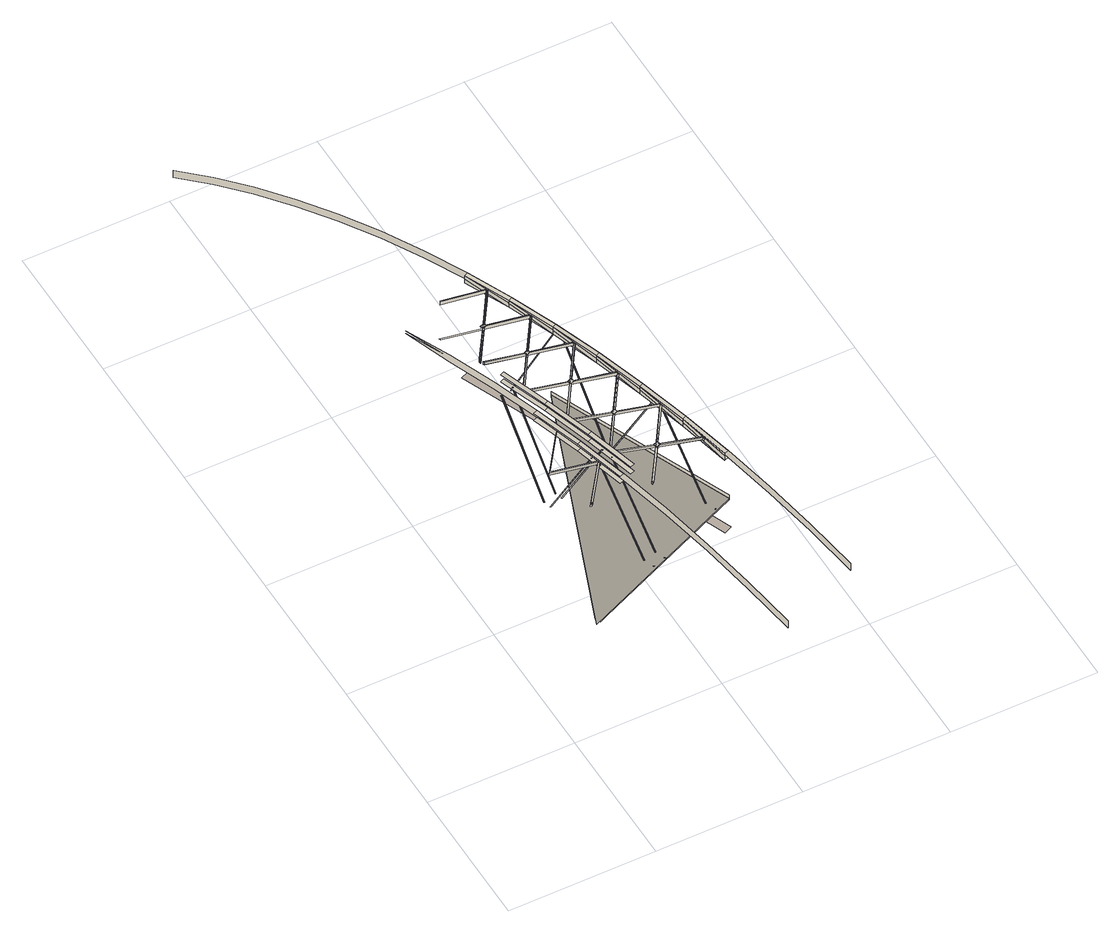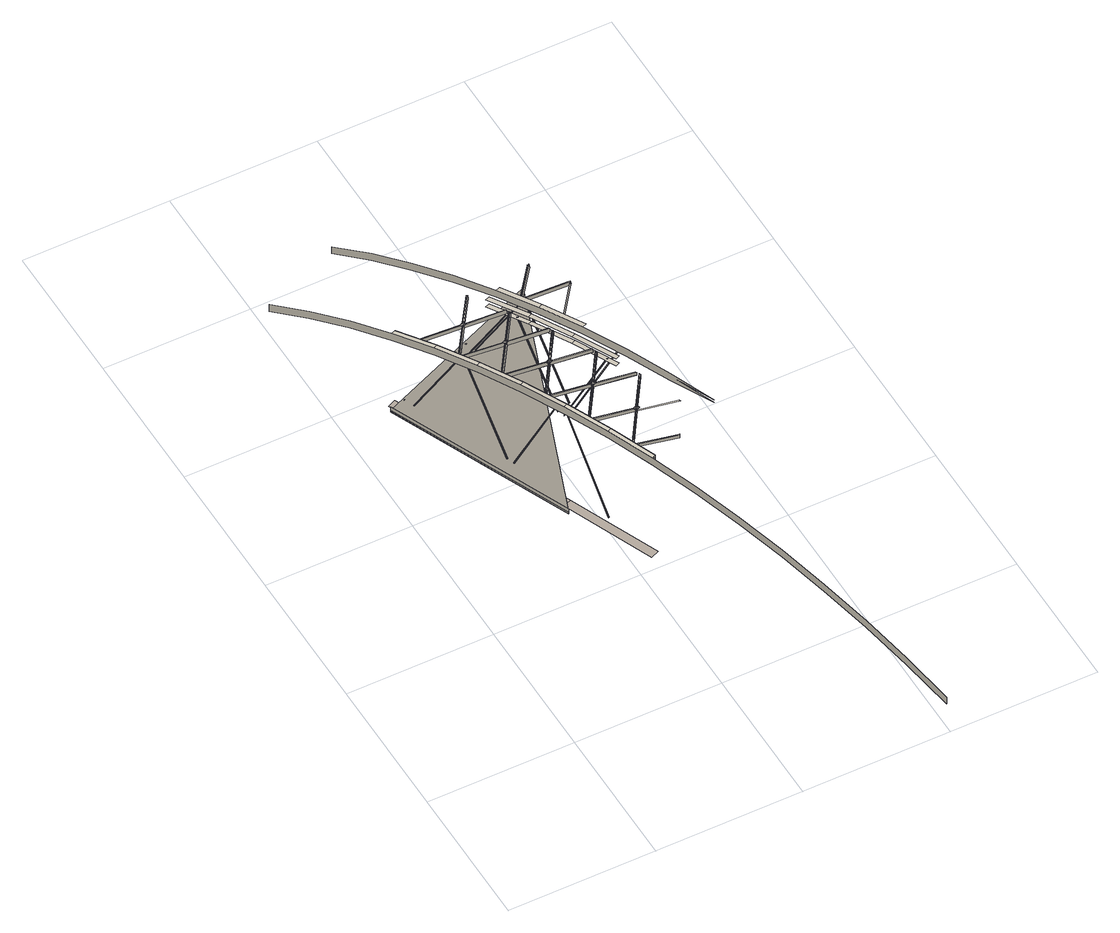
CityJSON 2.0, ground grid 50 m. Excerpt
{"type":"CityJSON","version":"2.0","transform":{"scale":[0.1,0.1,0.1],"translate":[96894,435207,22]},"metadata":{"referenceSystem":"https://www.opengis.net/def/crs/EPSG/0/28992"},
"CityObjects":{
"bridge1":{"type":"Bridge","attributes":{"name":"Van Brienenoordbrug"},"children":["bridge1-1","bridge1-2","bridge1-3","bridge1-4","bridge1-5","bridge1-6","bridge1-7","bridge1-8","bridge1-9","bridge1-10","bridge1-11","bridge1-12","bridge1-13","bridge1-14","bridge1-15","bridge1-16","bridge1-17","bridge1-18","bridge1-19","bridge1-20","bridge1-21","bridge1-22","bridge1-23","bridge1-24","bridge1-25","bridge1-26","bridge1-27","bridge1-28","bridge1-29","bridge1-30","bridge1-31","bridge1-32","bridge1-33","bridge1-34","bridge1-35","bridge1-36","bridge1-37","bridge1-38","bridge1-39","bridge1-40","bridge1-41","bridge1-42","bridge1-43","bridge1-44","bridge1-45","bridge1-46","bridge1-47","bridge1-48","bridge1-49","bridge1-50","bridge1-51","bridge1-52","bridge1-53","bridge1-54","bridge1-55","bridge1-56","bridge1-57","bridge1-58","bridge1-59","bridge1-60","bridge1-61","bridge1-62","bridge1-63","bridge1-64","bridge1-65","bridge1-66","bridge1-67","bridge1-68","bridge1-69","bridge1-70","bridge1-71","bridge1-72","bridge1-73","bridge1-74","bridge1-75","bridge1-76","bridge1-77","bridge1-78","bridge1-79","bridge1-80","bridge1-81","bridge1-82","bridge1-83","bridge1-84","bridge1-85","bridge1-86","bridge1-87","bridge1-88","bridge1-89","bridge1-90","bridge1-91","bridge1-92","bridge1-93","bridge1-94","bridge1-95","bridge1-96","bridge1-97","bridge1-98","bridge1-99","bridge1-100","bridge1-101","bridge1-102","bridge1-103","bridge1-104","bridge1-105","bridge1-106","bridge1-107","bridge1-108","bridge1-109","bridge1-110","bridge1-111","bridge1-112","bridge1-113","bridge1-114","bridge1-115","bridge1-116","bridge1-117","bridge1-118","bridge1-119","bridge1-120","bridge1-121","bridge1-122","bridge1-123","bridge1-124","bridge1-125","bridge1-126","bridge1-127","bridge1-128","bridge1-129","bridge1-130","bridge1-131","bridge1-132","bridge1-133","bridge1-134","bridge1-135","bridge1-136","bridge1-137","bridge1-138","bridge1-139","bridge1-140","bridge1-141","bridge1-142","bridge1-143","bridge1-144","bridge1-145","bridge1-146","bridge1-147","bridge1-148","bridge1-149","bridge1-150","bridge1-151","bridge1-152","bridge1-153","bridge1-154","bridge1-155","bridge1-156","bridge1-157","bridge1-158","bridge1-159","bridge1-160","bridge1-161","bridge1-162","bridge1-163","bridge1-164","bridge1-165","bridge1-166","bridge1-167","bridge1-168","bridge1-169","bridge1-170","bridge1-171","bridge1-172","bridge1-173","bridge1-174","bridge1-175","bridge1-176","bridge1-177","bridge1-178","bridge1-179","bridge1-180","bridge1-181","bridge1-182","bridge1-183","bridge1-184","bridge1-185","bridge1-186","bridge1-187","bridge1-188","bridge1-189","bridge1-190","bridge1-191","bridge1-192","bridge1-193","bridge1-194","bridge1-195","bridge1-196","bridge1-197","bridge1-198","bridge1-199","bridge1-200","bridge1-201","bridge1-202","bridge1-203","bridge1-204","bridge1-205","bridge1-206","bridge1-207","bridge1-208","bridge1-209","bridge1-210","bridge1-211","bridge1-212","bridge1-213","bridge1-214","bridge1-215","bridge1-216","bridge1-217","bridge1-218","bridge1-219","bridge1-220","bridge1-221","bridge1-222","bridge1-223","bridge1-224","bridge1-225","bridge1-226"],"geometry":[{"type":"MultiSurface","lod":"2","boundaries":[[[0,1,2,3,4]],[[5,6,7],[8,9,10,11,12],[13,14,15,16,17],[18,19,20,21,22],[23,24,25,26,27],[28,29,30,31,32],[33,34,35,36,37],[38,39,40,41,42],[43,44,45,46,47]],[[48,49,50,51]],[[49,52,53,50]],[[52,54,55,53]]],"semantics":{"surfaces":[{"type":"OuterCeilingSurface"},{"type":"OuterFloorSurface"}],"values":[0,1,0,0,0]}}]},
"bridge1-1":{"type":"BridgeInstallation","parents":["bridge1"],"geometry":[{"type":"MultiSurface","lod":"2","boundaries":[[[56,57,58,59,60,61]]]}]},
"bridge1-2":{"type":"BridgeInstallation","parents":["bridge1"],"geometry":[{"type":"MultiSurface","lod":"2","boundaries":[[[62,63,64,65,66]]]}]},
"bridge1-3":{"type":"BridgeInstallation","parents":["bridge1"],"geometry":[{"type":"MultiSurface","lod":"2","boundaries":[[[67,63,62,58]]]}]},
"bridge1-4":{"type":"BridgeInstallation","parents":["bridge1"],"geometry":[{"type":"MultiSurface","lod":"2","boundaries":[[[67,58,57,68,69]]]}]},
"bridge1-5":{"type":"BridgeInstallation","parents":["bridge1"],"geometry":[{"type":"MultiSurface","lod":"2","boundaries":[[[64,70,69,68,71,65]]]}]},
"bridge1-6":{"type":"BridgeInstallation","parents":["bridge1"],"geometry":[{"type":"MultiSurface","lod":"2","boundaries":[[[63,72,73,74,64]]]}]},
"bridge1-7":{"type":"BridgeInstallation","parents":["bridge1"],"geometry":[{"type":"MultiSurface","lod":"2","boundaries":[[[75,76,77,72,63]]]}]},
"bridge1-8":{"type":"BridgeInstallation","parents":["bridge1"],"geometry":[{"type":"MultiSurface","lod":"2","boundaries":[[[76,75,78,79,80,77]]]}]},
"bridge1-9":{"type":"BridgeInstallation","parents":["bridge1"],"geometry":[{"type":"MultiSurface","lod":"2","boundaries":[[[79,78,64,74,81]]]}]},
"bridge1-10":{"type":"BridgeConstructiveElement","parents":["bridge1"],"geometry":[{"type":"MultiSurface","lod":"2","boundaries":[[[82,83,84,85]]]}]},
"bridge1-11":{"type":"BridgeConstructiveElement","parents":["bridge1"],"geometry":[{"type":"MultiSurface","lod":"2","boundaries":[[[85,84,86,87]]]}]},
"bridge1-12":{"type":"BridgeConstructiveElement","parents":["bridge1"],"geometry":[{"type":"MultiSurface","lod":"2","boundaries":[[[88,89,83,82]]]}]},
"bridge1-13":{"type":"BridgeConstructiveElement","parents":["bridge1"],"geometry":[{"type":"MultiSurface","lod":"2","boundaries":[[[87,86,90,91]]]}]},
"bridge1-14":{"type":"BridgeConstructiveElement","parents":["bridge1"],"geometry":[{"type":"MultiSurface","lod":"2","boundaries":[[[91,90,89,88]]]}]},
"bridge1-15":{"type":"BridgeInstallation","parents":["bridge1"],"geometry":[{"type":"MultiSurface","lod":"2","boundaries":[[[92,93,94,95]]]}]},
"bridge1-16":{"type":"BridgeInstallation","parents":["bridge1"],"geometry":[{"type":"MultiSurface","lod":"2","boundaries":[[[96,97,98,99]]]}]},
"bridge1-17":{"type":"BridgeConstructiveElement","parents":["bridge1"],"geometry":[{"type":"MultiSurface","lod":"2","boundaries":[[[100,101,102,103]]]}]},
"bridge1-18":{"type":"BridgeConstructiveElement","parents":["bridge1"],"geometry":[{"type":"MultiSurface","lod":"2","boundaries":[[[103,102,104,105]]]}]},
"bridge1-19":{"type":"BridgeConstructiveElement","parents":["bridge1"],"geometry":[{"type":"MultiSurface","lod":"2","boundaries":[[[106,107,101,100]]]}]},
"bridge1-20":{"type":"BridgeConstructiveElement","parents":["bridge1"],"geometry":[{"type":"MultiSurface","lod":"2","boundaries":[[[105,104,108,109]]]}]},
"bridge1-21":{"type":"BridgeConstructiveElement","parents":["bridge1"],"geometry":[{"type":"MultiSurface","lod":"2","boundaries":[[[109,108,107,106]]]}]},
"bridge1-22":{"type":"BridgeInstallation","parents":["bridge1"]},
"bridge1-23":{"type":"BridgeInstallation","parents":["bridge1"]},
"bridge1-24":{"type":"BridgeInstallation","parents":["bridge1"]},
"bridge1-25":{"type":"BridgeInstallation","parents":["bridge1"]},
"bridge1-26":{"type":"BridgeInstallation","parents":["bridge1"]},
"bridge1-27":{"type":"BridgeInstallation","parents":["bridge1"],"geometry":[{"type":"MultiSurface","lod":"2","boundaries":[[[99,98,110,111]]]}]},
"bridge1-28":{"type":"BridgeInstallation","parents":["bridge1"],"geometry":[{"type":"MultiSurface","lod":"2","boundaries":[[[112,113,93,92]]]}]},
"bridge1-29":{"type":"BridgeInstallation","parents":["bridge1"],"geometry":[{"type":"MultiSurface","lod":"2","boundaries":[[[114,115,116,117,118,112,92,95,119,120,121,122,123,124,125,96,99,111,126,127,128]]]}]},
"bridge1-30":{"type":"BridgeConstructiveElement","parents":["bridge1"],"geometry":[{"type":"MultiSurface","lod":"2","boundaries":[[[129,46,45,130]]]}]},
"bridge1-31":{"type":"BridgeConstructiveElement","parents":["bridge1"],"geometry":[{"type":"MultiSurface","lod":"2","boundaries":[[[130,45,44,131]]]}]},
"bridge1-32":{"type":"BridgeConstructiveElement","parents":["bridge1"],"geometry":[{"type":"MultiSurface","lod":"2","boundaries":[[[132,47,46,129]]]}]},
"bridge1-33":{"type":"BridgeConstructiveElement","parents":["bridge1"],"geometry":[{"type":"MultiSurface","lod":"2","boundaries":[[[131,44,43,133]]]}]},
"bridge1-34":{"type":"BridgeConstructiveElement","parents":["bridge1"],"geometry":[{"type":"MultiSurface","lod":"2","boundaries":[[[133,43,47,132]]]}]},
"bridge1-35":{"type":"BridgeInstallation","parents":["bridge1"],"geometry":[{"type":"MultiSurface","lod":"2","boundaries":[[[134,135,136,137]]]}]},
"bridge1-36":{"type":"BridgeInstallation","parents":["bridge1"],"geometry":[{"type":"MultiSurface","lod":"2","boundaries":[[[138,139,140,141]]]}]},
"bridge1-37":{"type":"BridgeConstructiveElement","parents":["bridge1"],"geometry":[{"type":"MultiSurface","lod":"2","boundaries":[[[142,143,144,145]]]}]},
"bridge1-38":{"type":"BridgeConstructiveElement","parents":["bridge1"],"geometry":[{"type":"MultiSurface","lod":"2","boundaries":[[[145,144,146,147]]]}]},
"bridge1-39":{"type":"BridgeConstructiveElement","parents":["bridge1"],"geometry":[{"type":"MultiSurface","lod":"2","boundaries":[[[148,149,143,142]]]}]},
"bridge1-40":{"type":"BridgeConstructiveElement","parents":["bridge1"],"geometry":[{"type":"MultiSurface","lod":"2","boundaries":[[[147,146,150,151]]]}]},
"bridge1-41":{"type":"BridgeConstructiveElement","parents":["bridge1"],"geometry":[{"type":"MultiSurface","lod":"2","boundaries":[[[151,150,149,148]]]}]},
"bridge1-42":{"type":"BridgeInstallation","parents":["bridge1"],"geometry":[{"type":"MultiSurface","lod":"2","boundaries":[[[152,153,135,134]]]}]},
"bridge1-43":{"type":"BridgeInstallation","parents":["bridge1"],"geometry":[{"type":"MultiSurface","lod":"2","boundaries":[[[154,155,139,138]]]}]},
"bridge1-44":{"type":"BridgeConstructiveElement","parents":["bridge1"],"geometry":[{"type":"MultiSurface","lod":"2","boundaries":[[[156,157,158,159]]]}]},
"bridge1-45":{"type":"BridgeConstructiveElement","parents":["bridge1"],"geometry":[{"type":"MultiSurface","lod":"2","boundaries":[[[159,158,160,161]]]}]},
"bridge1-46":{"type":"BridgeConstructiveElement","parents":["bridge1"],"geometry":[{"type":"MultiSurface","lod":"2","boundaries":[[[162,163,157,156]]]}]},
"bridge1-47":{"type":"BridgeConstructiveElement","parents":["bridge1"],"geometry":[{"type":"MultiSurface","lod":"2","boundaries":[[[161,160,164,165]]]}]},
"bridge1-48":{"type":"BridgeConstructiveElement","parents":["bridge1"],"geometry":[{"type":"MultiSurface","lod":"2","boundaries":[[[165,164,163,162]]]}]},
"bridge1-49":{"type":"BridgeInstallation","parents":["bridge1"],"geometry":[{"type":"MultiSurface","lod":"2","boundaries":[[[166,167,155,154]]]}]},
"bridge1-50":{"type":"BridgeInstallation","parents":["bridge1"],"geometry":[{"type":"MultiSurface","lod":"2","boundaries":[[[153,152,168,169]]]}]},
"bridge1-51":{"type":"BridgeInstallation","parents":["bridge1"],"geometry":[{"type":"MultiSurface","lod":"2","boundaries":[[[170,171,172,173,174]]]}]},
"bridge1-52":{"type":"BridgeInstallation","parents":["bridge1"],"geometry":[{"type":"MultiSurface","lod":"2","boundaries":[[[173,175,176,177,174]]]}]},
"bridge1-53":{"type":"BridgeInstallation","parents":["bridge1"],"geometry":[{"type":"MultiSurface","lod":"2","boundaries":[[[178,179,180,171,170]]]}]},
"bridge1-54":{"type":"BridgeConstructiveElement","parents":["bridge1"],"geometry":[{"type":"MultiSurface","lod":"2","boundaries":[[[181,11,10,182]]]}]},
"bridge1-55":{"type":"BridgeConstructiveElement","parents":["bridge1"],"geometry":[{"type":"MultiSurface","lod":"2","boundaries":[[[182,10,9,183]]]}]},
"bridge1-56":{"type":"BridgeConstructiveElement","parents":["bridge1"],"geometry":[{"type":"MultiSurface","lod":"2","boundaries":[[[184,12,11,181]]]}]},
"bridge1-57":{"type":"BridgeConstructiveElement","parents":["bridge1"],"geometry":[{"type":"MultiSurface","lod":"2","boundaries":[[[183,9,8,185]]]}]},
"bridge1-58":{"type":"BridgeConstructiveElement","parents":["bridge1"],"geometry":[{"type":"MultiSurface","lod":"2","boundaries":[[[185,8,12,184]]]}]},
"bridge1-59":{"type":"BridgeInstallation","parents":["bridge1"],"geometry":[{"type":"MultiSurface","lod":"2","boundaries":[[[186,187,188,189,190]]]}]},
"bridge1-60":{"type":"BridgeInstallation","parents":["bridge1"],"geometry":[{"type":"MultiSurface","lod":"2","boundaries":[[[191,192,193,187,186]]]}]},
"bridge1-61":{"type":"BridgeInstallation","parents":["bridge1"],"geometry":[{"type":"MultiSurface","lod":"2","boundaries":[[[189,194,195,196,190]]]}]},
"bridge1-62":{"type":"BridgeInstallation","parents":["bridge1"],"geometry":[{"type":"MultiSurface","lod":"2","boundaries":[[[197,198,199,200,201]]]}]},
"bridge1-63":{"type":"BridgeInstallation","parents":["bridge1"],"geometry":[{"type":"MultiSurface","lod":"2","boundaries":[[[200,193,192,202,201]]]}]},
"bridge1-64":{"type":"BridgeInstallation","parents":["bridge1"],"geometry":[{"type":"MultiSurface","lod":"2","boundaries":[[[203,204,205,198,197]]]}]},
"bridge1-65":{"type":"BridgeInstallation","parents":["bridge1"],"geometry":[{"type":"MultiSurface","lod":"2","boundaries":[[[206,207,208,209,210]]]}]},
"bridge1-66":{"type":"BridgeInstallation","parents":["bridge1"],"geometry":[{"type":"MultiSurface","lod":"2","boundaries":[[[211,212,213,207,206]]]}]},
"bridge1-67":{"type":"BridgeInstallation","parents":["bridge1"],"geometry":[{"type":"MultiSurface","lod":"2","boundaries":[[[209,214,215,216,210]]]}]},
"bridge1-68":{"type":"BridgeInstallation","parents":["bridge1"],"geometry":[{"type":"MultiSurface","lod":"2","boundaries":[[[217,218,219,220,221]]]}]},
"bridge1-69":{"type":"BridgeInstallation","parents":["bridge1"],"geometry":[{"type":"MultiSurface","lod":"2","boundaries":[[[220,213,212,222,221]]]}]},
"bridge1-70":{"type":"BridgeInstallation","parents":["bridge1"],"geometry":[{"type":"MultiSurface","lod":"2","boundaries":[[[223,224,225,218,217]]]}]},
"bridge1-71":{"type":"BridgeInstallation","parents":["bridge1"],"geometry":[{"type":"MultiSurface","lod":"2","boundaries":[[[226,227,228,229,230]]]}]},
"bridge1-72":{"type":"BridgeInstallation","parents":["bridge1"],"geometry":[{"type":"MultiSurface","lod":"2","boundaries":[[[231,232,233,227,226]]]}]},
"bridge1-73":{"type":"BridgeInstallation","parents":["bridge1"],"geometry":[{"type":"MultiSurface","lod":"2","boundaries":[[[173,172,234,235]]]}]},
"bridge1-74":{"type":"BridgeInstallation","parents":["bridge1"],"geometry":[{"type":"MultiSurface","lod":"2","boundaries":[[[229,236,237,238,230]]]}]},
"bridge1-75":{"type":"BridgeInstallation","parents":["bridge1"],"geometry":[{"type":"MultiSurface","lod":"2","boundaries":[[[173,235,175]]]}]},
"bridge1-76":{"type":"BridgeInstallation","parents":["bridge1"],"geometry":[{"type":"MultiSurface","lod":"2","boundaries":[[[239,240,241,242,243]]]}]},
"bridge1-77":{"type":"BridgeInstallation","parents":["bridge1"],"geometry":[{"type":"MultiSurface","lod":"2","boundaries":[[[244,245,246]]]}]},
"bridge1-78":{"type":"BridgeInstallation","parents":["bridge1"],"geometry":[{"type":"MultiSurface","lod":"2","boundaries":[[[244,234,247,245]]]}]},
"bridge1-79":{"type":"BridgeInstallation","parents":["bridge1"],"geometry":[{"type":"MultiSurface","lod":"2","boundaries":[[[242,233,232,248,243]]]}]},
"bridge1-80":{"type":"BridgeInstallation","parents":["bridge1"],"geometry":[{"type":"MultiSurface","lod":"2","boundaries":[[[249,247,234,172]]]}]},
"bridge1-81":{"type":"BridgeInstallation","parents":["bridge1"],"geometry":[{"type":"MultiSurface","lod":"2","boundaries":[[[250,249,172,171]]]}]},
"bridge1-82":{"type":"BridgeInstallation","parents":["bridge1"],"geometry":[{"type":"MultiSurface","lod":"2","boundaries":[[[250,171,180]]]}]},
"bridge1-83":{"type":"BridgeInstallation","parents":["bridge1"],"geometry":[{"type":"MultiSurface","lod":"2","boundaries":[[[251,252,253,240,239]]]}]},
"bridge1-84":{"type":"BridgeInstallation","parents":["bridge1"],"geometry":[{"type":"MultiSurface","lod":"2","boundaries":[[[177,176,254,255,256,257,258,259,260,261,262,263,179,178]]]}]},
"bridge1-85":{"type":"BridgeInstallation","parents":["bridge1"],"geometry":[{"type":"MultiSurface","lod":"2","boundaries":[[[264,265,266]]]}]},
"bridge1-86":{"type":"BridgeInstallation","parents":["bridge1"],"geometry":[{"type":"MultiSurface","lod":"2","boundaries":[[[267,268,269,270,271]]]}]},
"bridge1-87":{"type":"BridgeInstallation","parents":["bridge1"],"geometry":[{"type":"MultiSurface","lod":"2","boundaries":[[[264,247,249,265]]]}]},
"bridge1-88":{"type":"BridgeInstallation","parents":["bridge1"],"geometry":[{"type":"MultiSurface","lod":"2","boundaries":[[[272,273,274,268,267]]]}]},
"bridge1-89":{"type":"BridgeInstallation","parents":["bridge1"],"geometry":[{"type":"MultiSurface","lod":"2","boundaries":[[[200,199,275,188,187]]]}]},
"bridge1-90":{"type":"BridgeInstallation","parents":["bridge1"],"geometry":[{"type":"MultiSurface","lod":"2","boundaries":[[[270,276,277,278,271]]]}]},
"bridge1-91":{"type":"BridgeInstallation","parents":["bridge1"],"geometry":[{"type":"MultiSurface","lod":"2","boundaries":[[[200,187,193]]]}]},
"bridge1-92":{"type":"BridgeInstallation","parents":["bridge1"],"geometry":[{"type":"MultiSurface","lod":"2","boundaries":[[[279,280,281,282,283]]]}]},
"bridge1-93":{"type":"BridgeInstallation","parents":["bridge1"],"geometry":[{"type":"MultiSurface","lod":"2","boundaries":[[[282,274,273,284,283]]]}]},
"bridge1-94":{"type":"BridgeInstallation","parents":["bridge1"],"geometry":[{"type":"MultiSurface","lod":"2","boundaries":[[[189,285,194]]]}]},
"bridge1-95":{"type":"BridgeInstallation","parents":["bridge1"],"geometry":[{"type":"MultiSurface","lod":"2","boundaries":[[[189,188,275,286,287,285]]]}]},
"bridge1-96":{"type":"BridgeInstallation","parents":["bridge1"],"geometry":[{"type":"MultiSurface","lod":"2","boundaries":[[[275,199,288,286]]]}]},
"bridge1-97":{"type":"BridgeInstallation","parents":["bridge1"],"geometry":[{"type":"MultiSurface","lod":"2","boundaries":[[[289,288,199,198]]]}]},
"bridge1-98":{"type":"BridgeInstallation","parents":["bridge1"],"geometry":[{"type":"MultiSurface","lod":"2","boundaries":[[[289,198,205]]]}]},
"bridge1-99":{"type":"BridgeInstallation","parents":["bridge1"],"geometry":[{"type":"MultiSurface","lod":"2","boundaries":[[[290,291,292,280,279]]]}]},
"bridge1-100":{"type":"BridgeInstallation","parents":["bridge1"],"geometry":[{"type":"MultiSurface","lod":"2","boundaries":[[[202,192,191,196,195,293,294,295,296,297,298,299,300,301,302,204,203]]]}]},
"bridge1-101":{"type":"BridgeInstallation","parents":["bridge1"],"geometry":[{"type":"MultiSurface","lod":"2","boundaries":[[[303,304,305]]]}]},
"bridge1-102":{"type":"BridgeInstallation","parents":["bridge1"],"geometry":[{"type":"MultiSurface","lod":"2","boundaries":[[[303,287,286,288,304]]]}]},
"bridge1-103":{"type":"BridgeInstallation","parents":["bridge1"],"geometry":[{"type":"MultiSurface","lod":"2","boundaries":[[[220,219,306,208,207]]]}]},
"bridge1-104":{"type":"BridgeInstallation","parents":["bridge1"],"geometry":[{"type":"MultiSurface","lod":"2","boundaries":[[[220,207,213]]]}]},
"bridge1-105":{"type":"BridgeInstallation","parents":["bridge1"],"geometry":[{"type":"MultiSurface","lod":"2","boundaries":[[[209,307,214]]]}]},
"bridge1-106":{"type":"BridgeInstallation","parents":["bridge1"],"geometry":[{"type":"MultiSurface","lod":"2","boundaries":[[[209,208,306,308,309,307]]]}]},
"bridge1-107":{"type":"BridgeInstallation","parents":["bridge1"],"geometry":[{"type":"MultiSurface","lod":"2","boundaries":[[[306,219,310,308]]]}]},
"bridge1-108":{"type":"BridgeInstallation","parents":["bridge1"],"geometry":[{"type":"MultiSurface","lod":"2","boundaries":[[[311,310,219,218]]]}]},
"bridge1-109":{"type":"BridgeInstallation","parents":["bridge1"],"geometry":[{"type":"MultiSurface","lod":"2","boundaries":[[[311,218,225]]]}]},
"bridge1-110":{"type":"BridgeInstallation","parents":["bridge1"],"geometry":[{"type":"MultiSurface","lod":"2","boundaries":[[[312,224,223,222,212,211,216,215,302,300,313,314,315,316,317,318]]]}]},
"bridge1-111":{"type":"BridgeInstallation","parents":["bridge1"],"geometry":[{"type":"MultiSurface","lod":"2","boundaries":[[[319,320,321]]]}]},
"bridge1-112":{"type":"BridgeInstallation","parents":["bridge1"],"geometry":[{"type":"MultiSurface","lod":"2","boundaries":[[[319,309,308,310,320]]]}]},
"bridge1-113":{"type":"BridgeInstallation","parents":["bridge1"],"geometry":[{"type":"MultiSurface","lod":"2","boundaries":[[[322,323,324,257,325]]]}]},
"bridge1-114":{"type":"BridgeInstallation","parents":["bridge1"],"geometry":[{"type":"MultiSurface","lod":"2","boundaries":[[[242,241,326,327,228,227]]]}]},
"bridge1-115":{"type":"BridgeInstallation","parents":["bridge1"],"geometry":[{"type":"MultiSurface","lod":"2","boundaries":[[[242,227,233]]]}]},
"bridge1-116":{"type":"BridgeInstallation","parents":["bridge1"],"geometry":[{"type":"MultiSurface","lod":"2","boundaries":[[[328,329,330,331,332,333,334]]]}]},
"bridge1-117":{"type":"BridgeInstallation","parents":["bridge1"],"geometry":[{"type":"MultiSurface","lod":"2","boundaries":[[[332,331,335,322,325]]]}]},
"bridge1-118":{"type":"BridgeInstallation","parents":["bridge1"],"geometry":[{"type":"MultiSurface","lod":"2","boundaries":[[[336,236,229]]]}]},
"bridge1-119":{"type":"BridgeInstallation","parents":["bridge1"],"geometry":[{"type":"MultiSurface","lod":"2","boundaries":[[[229,228,327,337,338,336]]]}]},
"bridge1-120":{"type":"BridgeInstallation","parents":["bridge1"],"geometry":[{"type":"MultiSurface","lod":"2","boundaries":[[[339,337,327,326]]]}]},
"bridge1-121":{"type":"BridgeInstallation","parents":["bridge1"],"geometry":[{"type":"MultiSurface","lod":"2","boundaries":[[[340,341,339,326,241,240]]]}]},
"bridge1-122":{"type":"BridgeInstallation","parents":["bridge1"],"geometry":[{"type":"MultiSurface","lod":"2","boundaries":[[[240,253,340]]]}]},
"bridge1-123":{"type":"BridgeInstallation","parents":["bridge1"],"geometry":[{"type":"MultiSurface","lod":"2","boundaries":[[[245,325,257,256,246]]]}]},
"bridge1-124":{"type":"BridgeInstallation","parents":["bridge1"],"geometry":[{"type":"MultiSurface","lod":"2","boundaries":[[[264,266,260,259,258,342]]]}]},
"bridge1-125":{"type":"BridgeInstallation","parents":["bridge1"],"geometry":[{"type":"MultiSurface","lod":"2","boundaries":[[[325,245,247,264,342]]]}]},
"bridge1-126":{"type":"BridgeInstallation","parents":["bridge1"],"geometry":[{"type":"MultiSurface","lod":"2","boundaries":[[[252,251,248,232,231,238,237,312,317,343,344,345,346,347]]]}]},
"bridge1-127":{"type":"BridgeInstallation","parents":["bridge1"],"geometry":[{"type":"MultiSurface","lod":"2","boundaries":[[[348,349,350]]]}]},
"bridge1-128":{"type":"BridgeInstallation","parents":["bridge1"],"geometry":[{"type":"MultiSurface","lod":"2","boundaries":[[[348,338,337,339,341,349]]]}]},
"bridge1-129":{"type":"BridgeInstallation","parents":["bridge1"],"geometry":[{"type":"MultiSurface","lod":"2","boundaries":[[[282,281,351,352,269,268]]]}]},
"bridge1-130":{"type":"BridgeInstallation","parents":["bridge1"],"geometry":[{"type":"MultiSurface","lod":"2","boundaries":[[[263,294,293,353,250,180,179]]]}]},
"bridge1-131":{"type":"BridgeInstallation","parents":["bridge1"],"geometry":[{"type":"MultiSurface","lod":"2","boundaries":[[[282,268,274]]]}]},
"bridge1-132":{"type":"BridgeInstallation","parents":["bridge1"],"geometry":[{"type":"MultiSurface","lod":"2","boundaries":[[[261,260,266,265,354,355]]]}]},
"bridge1-133":{"type":"BridgeInstallation","parents":["bridge1"],"geometry":[{"type":"MultiSurface","lod":"2","boundaries":[[[354,265,249,250,353]]]}]},
"bridge1-134":{"type":"BridgeInstallation","parents":["bridge1"],"geometry":[{"type":"MultiSurface","lod":"2","boundaries":[[[356,276,270]]]}]},
"bridge1-135":{"type":"BridgeInstallation","parents":["bridge1"],"geometry":[{"type":"MultiSurface","lod":"2","boundaries":[[[270,269,352,357,358,356]]]}]},
"bridge1-136":{"type":"BridgeInstallation","parents":["bridge1"],"geometry":[{"type":"MultiSurface","lod":"2","boundaries":[[[359,357,352,351]]]}]},
"bridge1-137":{"type":"BridgeInstallation","parents":["bridge1"],"geometry":[{"type":"MultiSurface","lod":"2","boundaries":[[[360,361,359,351,281,280]]]}]},
"bridge1-138":{"type":"BridgeInstallation","parents":["bridge1"],"geometry":[{"type":"MultiSurface","lod":"2","boundaries":[[[280,292,360]]]}]},
"bridge1-139":{"type":"BridgeInstallation","parents":["bridge1"],"geometry":[{"type":"MultiSurface","lod":"2","boundaries":[[[293,195,194,285,353]]]}]},
"bridge1-140":{"type":"BridgeInstallation","parents":["bridge1"],"geometry":[{"type":"MultiSurface","lod":"2","boundaries":[[[303,305,297,296,295,362]]]}]},
"bridge1-141":{"type":"BridgeInstallation","parents":["bridge1"],"geometry":[{"type":"MultiSurface","lod":"2","boundaries":[[[284,273,272,278,277,347,363,364,365,366,367,368,291,290]]]}]},
"bridge1-142":{"type":"BridgeInstallation","parents":["bridge1"],"geometry":[{"type":"MultiSurface","lod":"2","boundaries":[[[353,285,287,303,362]]]}]},
"bridge1-143":{"type":"BridgeInstallation","parents":["bridge1"],"geometry":[{"type":"MultiSurface","lod":"2","boundaries":[[[369,370,371]]]}]},
"bridge1-144":{"type":"BridgeInstallation","parents":["bridge1"],"geometry":[{"type":"MultiSurface","lod":"2","boundaries":[[[369,358,357,359,361,370]]]}]},
"bridge1-145":{"type":"BridgeInstallation","parents":["bridge1"],"geometry":[{"type":"MultiSurface","lod":"2","boundaries":[[[204,302,372,289,205]]]}]},
"bridge1-146":{"type":"BridgeInstallation","parents":["bridge1"],"geometry":[{"type":"MultiSurface","lod":"2","boundaries":[[[298,297,305,304,373,374]]]}]},
"bridge1-147":{"type":"BridgeInstallation","parents":["bridge1"],"geometry":[{"type":"MultiSurface","lod":"2","boundaries":[[[373,304,288,289,372]]]}]},
"bridge1-148":{"type":"BridgeInstallation","parents":["bridge1"],"geometry":[{"type":"MultiSurface","lod":"2","boundaries":[[[307,372,302,215,214]]]}]},
"bridge1-149":{"type":"BridgeInstallation","parents":["bridge1"],"geometry":[{"type":"MultiSurface","lod":"2","boundaries":[[[319,321,315,314,313,375]]]}]},
"bridge1-150":{"type":"BridgeInstallation","parents":["bridge1"],"geometry":[{"type":"MultiSurface","lod":"2","boundaries":[[[372,307,309,319,375]]]}]},
"bridge1-151":{"type":"BridgeInstallation","parents":["bridge1"],"geometry":[{"type":"MultiSurface","lod":"2","boundaries":[[[224,312,376,311,225]]]}]},
"bridge1-152":{"type":"BridgeInstallation","parents":["bridge1"],"geometry":[{"type":"MultiSurface","lod":"2","boundaries":[[[316,315,321,320,377,378]]]}]},
"bridge1-153":{"type":"BridgeInstallation","parents":["bridge1"],"geometry":[{"type":"MultiSurface","lod":"2","boundaries":[[[377,320,310,311,376]]]}]},
"bridge1-154":{"type":"BridgeInstallation","parents":["bridge1"],"geometry":[{"type":"MultiSurface","lod":"2","boundaries":[[[312,237,236,336,376]]]}]},
"bridge1-155":{"type":"BridgeInstallation","parents":["bridge1"],"geometry":[{"type":"MultiSurface","lod":"2","boundaries":[[[379,333,332,325,342,258,257,380,381,382,383,384,385]]]}]},
"bridge1-156":{"type":"BridgeInstallation","parents":["bridge1"],"geometry":[{"type":"MultiSurface","lod":"2","boundaries":[[[381,380,334,333,379,385,386,387]]]}]},
"bridge1-157":{"type":"BridgeInstallation","parents":["bridge1"],"geometry":[{"type":"MultiSurface","lod":"2","boundaries":[[[384,383,388]]]}]},
"bridge1-158":{"type":"BridgeInstallation","parents":["bridge1"],"geometry":[{"type":"MultiSurface","lod":"2","boundaries":[[[348,350,345,344,343,389]]]}]},
"bridge1-159":{"type":"BridgeInstallation","parents":["bridge1"],"geometry":[{"type":"MultiSurface","lod":"2","boundaries":[[[376,336,338,348,389]]]}]},
"bridge1-160":{"type":"BridgeInstallation","parents":["bridge1"],"geometry":[{"type":"MultiSurface","lod":"2","boundaries":[[[340,253,252,347,390]]]}]},
"bridge1-161":{"type":"BridgeInstallation","parents":["bridge1"],"geometry":[{"type":"MultiSurface","lod":"2","boundaries":[[[388,391,392,384]]]}]},
"bridge1-162":{"type":"BridgeInstallation","parents":["bridge1"],"geometry":[{"type":"MultiSurface","lod":"2","boundaries":[[[387,393,394,381]]]}]},
"bridge1-163":{"type":"BridgeInstallation","parents":["bridge1"],"geometry":[{"type":"MultiSurface","lod":"2","boundaries":[[[346,345,350,349,395,396]]]}]},
"bridge1-164":{"type":"BridgeInstallation","parents":["bridge1"],"geometry":[{"type":"MultiSurface","lod":"2","boundaries":[[[340,390,395,349,341]]]}]},
"bridge1-165":{"type":"BridgeInstallation","parents":["bridge1"],"geometry":[{"type":"MultiSurface","lod":"2","boundaries":[[[390,347,277,276,356]]]}]},
"bridge1-166":{"type":"BridgeInstallation","parents":["bridge1"],"geometry":[{"type":"MultiSurface","lod":"2","boundaries":[[[397,262,261,355,398,383,382,381]]]}]},
"bridge1-167":{"type":"BridgeInstallation","parents":["bridge1"],"geometry":[{"type":"MultiSurface","lod":"2","boundaries":[[[388,399,400]]]}]},
"bridge1-168":{"type":"BridgeInstallation","parents":["bridge1"],"geometry":[{"type":"MultiSurface","lod":"2","boundaries":[[[354,353,362,295,294,263,262,397,401,399,388,383,398,355]]]}]},
"bridge1-169":{"type":"BridgeInstallation","parents":["bridge1"],"geometry":[{"type":"MultiSurface","lod":"2","boundaries":[[[369,371,365,364,363,402]]]}]},
"bridge1-170":{"type":"BridgeInstallation","parents":["bridge1"],"geometry":[{"type":"MultiSurface","lod":"2","boundaries":[[[390,356,358,369,402]]]}]},
"bridge1-171":{"type":"BridgeConstructiveElement","parents":["bridge1"],"geometry":[{"type":"MultiSurface","lod":"2","boundaries":[[[403,404,405,406]]]}]},
"bridge1-172":{"type":"BridgeConstructiveElement","parents":["bridge1"],"geometry":[{"type":"MultiSurface","lod":"2","boundaries":[[[405,404,407,408]]]}]},
"bridge1-173":{"type":"BridgeConstructiveElement","parents":["bridge1"],"geometry":[{"type":"MultiSurface","lod":"2","boundaries":[[[409,410,403,406]]]}]},
"bridge1-174":{"type":"BridgeConstructiveElement","parents":["bridge1"],"geometry":[{"type":"MultiSurface","lod":"2","boundaries":[[[408,407,411,412]]]}]},
"bridge1-175":{"type":"BridgeConstructiveElement","parents":["bridge1"],"geometry":[{"type":"MultiSurface","lod":"2","boundaries":[[[412,411,410,409]]]}]},
"bridge1-176":{"type":"BridgeInstallation","parents":["bridge1"],"geometry":[{"type":"MultiSurface","lod":"2","boundaries":[[[413,414,415,416,417,418,419,420,421,422,392,391,423,424,425,426,427,428,429,430,431,432,433,434,435,436,437,438,394,393,439,440,441,442]]]}]},
"bridge1-177":{"type":"BridgeInstallation","parents":["bridge1"],"geometry":[{"type":"MultiSurface","lod":"2","boundaries":[[[291,368,443,360,292]]]}]},
"bridge1-178":{"type":"BridgeInstallation","parents":["bridge1"],"geometry":[{"type":"MultiSurface","lod":"2","boundaries":[[[400,423,391,388]]]}]},
"bridge1-179":{"type":"BridgeInstallation","parents":["bridge1"],"geometry":[{"type":"MultiSurface","lod":"2","boundaries":[[[438,406,397,381,394]]]}]},
"bridge1-180":{"type":"BridgeInstallation","parents":["bridge1"],"geometry":[{"type":"MultiSurface","lod":"2","boundaries":[[[366,365,371,370,444,445]]]}]},
"bridge1-181":{"type":"BridgeInstallation","parents":["bridge1"],"geometry":[{"type":"MultiSurface","lod":"2","boundaries":[[[370,361,360,443,444]]]}]},
"bridge1-182":{"type":"BridgeInstallation","parents":["bridge1"]},
"bridge1-183":{"type":"BridgeInstallation","parents":["bridge1"],"geometry":[{"type":"MultiSurface","lod":"2","boundaries":[[[406,409,412,408,405]]]}]},
"bridge1-184":{"type":"BridgeInstallation","parents":["bridge1"],"geometry":[{"type":"MultiSurface","lod":"2","boundaries":[[[373,372,375,313,300,299,446,447,448,400,399,401,374]]]}]},
"bridge1-185":{"type":"BridgeInstallation","parents":["bridge1"],"geometry":[{"type":"MultiSurface","lod":"2","boundaries":[[[446,299,298,374,401,399,401,397]]]}]},
"bridge1-186":{"type":"BridgeInstallation","parents":["bridge1"],"geometry":[{"type":"MultiSurface","lod":"2","boundaries":[[[400,448,449]]]}]},
"bridge1-187":{"type":"BridgeConstructiveElement","parents":["bridge1"],"geometry":[{"type":"MultiSurface","lod":"2","boundaries":[[[450,36,35,451]]]}]},
"bridge1-188":{"type":"BridgeConstructiveElement","parents":["bridge1"],"geometry":[{"type":"MultiSurface","lod":"2","boundaries":[[[451,35,34,452]]]}]},
"bridge1-189":{"type":"BridgeInstallation","parents":["bridge1"],"geometry":[{"type":"MultiSurface","lod":"2","boundaries":[[[449,424,423,400]]]}]},
"bridge1-190":{"type":"BridgeInstallation","parents":["bridge1"],"geometry":[{"type":"MultiSurface","lod":"2","boundaries":[[[397,406,405,408,412,409,406,438,437,446]]]}]},
"bridge1-191":{"type":"BridgeConstructiveElement","parents":["bridge1"],"geometry":[{"type":"MultiSurface","lod":"2","boundaries":[[[453,37,36,450]]]}]},
"bridge1-192":{"type":"BridgeConstructiveElement","parents":["bridge1"],"geometry":[{"type":"MultiSurface","lod":"2","boundaries":[[[452,34,33,454]]]}]},
"bridge1-193":{"type":"BridgeConstructiveElement","parents":["bridge1"],"geometry":[{"type":"MultiSurface","lod":"2","boundaries":[[[454,33,37,453]]]}]},
"bridge1-194":{"type":"BridgeInstallation","parents":["bridge1"],"geometry":[{"type":"MultiSurface","lod":"2","boundaries":[[[449,455,456]]]}]},
"bridge1-195":{"type":"BridgeInstallation","parents":["bridge1"],"geometry":[{"type":"MultiSurface","lod":"2","boundaries":[[[447,378,377,376,389,343,317,457,458,455,449,448]]]}]},
"bridge1-196":{"type":"BridgeInstallation","parents":["bridge1"],"geometry":[{"type":"MultiSurface","lod":"2","boundaries":[[[457,317,316,378,447,448,447,446]]]}]},
"bridge1-197":{"type":"BridgeInstallation","parents":["bridge1"],"geometry":[{"type":"MultiSurface","lod":"2","boundaries":[[[456,425,424,449]]]}]},
"bridge1-198":{"type":"BridgeInstallation","parents":["bridge1"],"geometry":[{"type":"MultiSurface","lod":"2","boundaries":[[[436,457,446,437]]]}]},
"bridge1-199":{"type":"BridgeConstructiveElement","parents":["bridge1"],"geometry":[{"type":"MultiSurface","lod":"2","boundaries":[[[459,18,22,460]]]}]},
"bridge1-200":{"type":"BridgeConstructiveElement","parents":["bridge1"],"geometry":[{"type":"MultiSurface","lod":"2","boundaries":[[[460,22,21,461]]]}]},
"bridge1-201":{"type":"BridgeConstructiveElement","parents":["bridge1"],"geometry":[{"type":"MultiSurface","lod":"2","boundaries":[[[462,19,18,459]]]}]},
"bridge1-202":{"type":"BridgeConstructiveElement","parents":["bridge1"],"geometry":[{"type":"MultiSurface","lod":"2","boundaries":[[[461,21,20,463]]]}]},
"bridge1-203":{"type":"BridgeConstructiveElement","parents":["bridge1"],"geometry":[{"type":"MultiSurface","lod":"2","boundaries":[[[463,20,19,462]]]}]},
"bridge1-204":{"type":"BridgeInstallation","parents":["bridge1"],"geometry":[{"type":"MultiSurface","lod":"2","boundaries":[[[402,390,395,396,346,347,363]]]}]},
"bridge1-205":{"type":"BridgeInstallation","parents":["bridge1"]},
"bridge1-206":{"type":"BridgeInstallation","parents":["bridge1"]},
"bridge1-207":{"type":"BridgeInstallation","parents":["bridge1"],"geometry":[{"type":"MultiSurface","lod":"2","boundaries":[[[456,464,465]]]}]},
"bridge1-208":{"type":"BridgeInstallation","parents":["bridge1"],"geometry":[{"type":"MultiSurface","lod":"2","boundaries":[[[395,390,402,363,466,467,464,456,455,458,396]]]}]},
"bridge1-209":{"type":"BridgeInstallation","parents":["bridge1"],"geometry":[{"type":"MultiSurface","lod":"2","boundaries":[[[466,363,347,346,396,458,455,458,457]]]}]},
"bridge1-210":{"type":"BridgeInstallation","parents":["bridge1"]},
"bridge1-211":{"type":"BridgeInstallation","parents":["bridge1"],"geometry":[{"type":"MultiSurface","lod":"2","boundaries":[[[465,426,425,456]]]}]},
"bridge1-212":{"type":"BridgeInstallation","parents":["bridge1"],"geometry":[{"type":"MultiSurface","lod":"2","boundaries":[[[435,466,457,436]]]}]},
"bridge1-213":{"type":"BridgeConstructiveElement","parents":["bridge1"],"geometry":[{"type":"MultiSurface","lod":"2","boundaries":[[[468,27,26,469]]]}]},
"bridge1-214":{"type":"BridgeConstructiveElement","parents":["bridge1"],"geometry":[{"type":"MultiSurface","lod":"2","boundaries":[[[469,26,25,470]]]}]},
"bridge1-215":{"type":"BridgeConstructiveElement","parents":["bridge1"],"geometry":[{"type":"MultiSurface","lod":"2","boundaries":[[[471,23,27,468]]]}]},
"bridge1-216":{"type":"BridgeConstructiveElement","parents":["bridge1"],"geometry":[{"type":"MultiSurface","lod":"2","boundaries":[[[470,25,24,472]]]}]},
"bridge1-217":{"type":"BridgeConstructiveElement","parents":["bridge1"],"geometry":[{"type":"MultiSurface","lod":"2","boundaries":[[[472,24,23,471]]]}]},
"bridge1-218":{"type":"BridgeInstallation","parents":["bridge1"],"geometry":[{"type":"MultiSurface","lod":"2","boundaries":[[[444,445,366,367,473,474,475,443]]]}]},
"bridge1-219":{"type":"BridgeInstallation","parents":["bridge1"],"geometry":[{"type":"MultiSurface","lod":"2","boundaries":[[[444,445,366,367,473,474,475,443]]]}]},
"bridge1-220":{"type":"BridgeInstallation","parents":["bridge1"],"geometry":[{"type":"MultiSurface","lod":"2","boundaries":[[[445,444,443,475,474,476,477,478,465,464,467]]]}]},
"bridge1-221":{"type":"BridgeInstallation","parents":["bridge1"],"geometry":[{"type":"MultiSurface","lod":"2","boundaries":[[[465,478,479]]]}]},
"bridge1-222":{"type":"BridgeInstallation","parents":["bridge1"],"geometry":[{"type":"MultiSurface","lod":"2","boundaries":[[[473,367,366,445,467,464,467,466,476,474]]]}]},
"bridge1-223":{"type":"BridgeInstallation","parents":["bridge1"],"geometry":[{"type":"MultiSurface","lod":"2","boundaries":[[[434,476,466,435]]]}]},
"bridge1-224":{"type":"BridgeInstallation","parents":["bridge1"],"geometry":[{"type":"MultiSurface","lod":"2","boundaries":[[[479,427,426,465]]]}]},
"bridge1-225":{"type":"BridgeInstallation","parents":["bridge1"],"geometry":[{"type":"MultiSurface","lod":"2","boundaries":[[[3,6,5,4]]]}]},
"bridge1-226":{"type":"BridgeInstallation","parents":["bridge1"],"geometry":[{"type":"MultiSurface","lod":"2","boundaries":[[[480,481,5,6]]]}]}
},
"vertices":[
[313,370,45],[285,358,45],[277,376,45],[592,1221,54],[855,602,51],[855,602,57],[592,1221,60],[268,351,50],[561,519,54],[560,518,54],[558,519,54],[559,521,54],[560,521,54],[797,583,57],[798,585,57],[800,585,57],[800,583,57],[799,582,57],[646,943,59],[647,943,59],[648,941,59],[647,940,59],[645,942,59],[786,620,57],[786,619,57],[785,617,57],[783,619,57],[784,621,57],[575,485,54],[573,484,54],[571,486,54],[572,488,54],[574,488,54],[638,966,59],[637,965,59],[635,966,59],[636,968,59],[638,968,59],[527,473,54],[529,473,54],[530,471,54],[528,470,54],[527,471,54],[516,506,54],[514,505,54],[513,506,54],[513,508,54],[515,508,54],[441,1460,12],[570,1153,12],[542,1142,12],[412,1448,12],[700,847,9],[672,835,9],[829,540,3],[801,528,3],
[292,683,398],[289,679,398],[288,681,386],[374,797,399],[378,802,399],[379,800,411],
[285,677,385],[439,657,371],[440,655,383],[292,674,397],[286,675,397],
[437,662,372],
[294,678,397],[438,660,384],
[440,656,384],[295,675,397],
[346,533,353],[347,530,365],[351,535,365],
[441,653,370],[437,647,369],[351,532,352],
[442,650,382],[355,533,365],[352,529,364],
[354,536,365],
[302,1005,414],[365,856,55],[365,854,55],[302,1003,414],
[366,853,55],[303,1001,414],
[304,1005,414],[367,856,55],
[368,854,55],[305,1003,414],
[424,734,378],[410,728,378],[345,879,403],[359,885,403],
[359,885,433],[345,879,433],[410,728,409],[424,734,409],
[436,691,369],[375,831,55],[374,830,55],[435,689,369],
[376,828,55],[436,688,369],
[437,691,369],[377,831,55],
[377,829,55],[438,689,369],
[473,578,375],[487,584,375],
[487,584,345],[473,578,345],
[730,10,147],[730,10,117],[671,148,187],[611,291,249],[550,436,301],[295,1038,417],[230,1191,422],[165,1344,437],[230,1191,442],[165,1344,448],[230,1191,453],[295,1038,448],[550,436,332],[611,291,279],[671,148,218],
[449,660,362],[448,657,362],
[450,656,361],
[451,659,362],
[451,657,361],
[406,904,403],[392,898,403],[327,1051,417],[341,1057,417],
[392,898,433],[406,904,433],[341,1057,448],[327,1051,448],
[348,1018,414],[411,869,56],[410,867,56],[347,1016,414],
[412,866,56],[349,1015,414],
[350,1018,414],[413,869,56],
[413,867,56],[350,1016,414],
[470,753,378],[456,747,378],
[456,747,409],[470,753,409],
[480,705,369],[420,845,56],[419,844,56],[480,703,368],
[421,842,56],[481,702,368],
[482,705,368],[422,845,56],
[422,843,56],[483,703,368],
[519,597,375],[533,603,375],
[533,603,345],[519,597,345],
[307,1137,441],[378,1247,441],[376,1246,441],[374,1249,441],[305,1143,441],
[377,1253,441],[377,1253,428],[305,1143,428],
[307,1137,428],[381,1252,428],[381,1252,441],
[495,672,361],[494,670,361],
[496,669,360],
[496,672,361],
[497,670,360],
[313,1124,440],[437,1101,436],[436,1104,436],[438,1105,436],[311,1129,441],
[313,1125,428],[441,1101,424],[441,1100,436],
[444,1104,436],[444,1105,424],[310,1129,428],
[372,985,431],[443,1094,436],[440,1093,436],[439,1096,436],[369,990,432],
[369,991,420],
[371,986,419],[446,1100,424],[446,1099,436],
[377,971,430],[501,949,422],[500,952,422],[502,953,422],[375,976,430],
[377,973,418],[505,949,409],[506,948,421],
[508,952,422],[508,953,410],[375,978,418],
[436,833,412],[507,942,421],[505,941,421],[503,944,421],[434,838,413],
[433,839,401],
[435,834,400],[510,948,409],[510,947,421],
[441,820,410],[565,798,398],[564,801,398],[566,802,398],[439,825,411],
[441,822,398],[569,799,385],[569,797,397],
[371,1257,441],[372,1253,441],
[572,801,398],[571,803,386],[439,827,399],
[499,683,383],[571,791,396],[569,790,396],[567,793,397],[497,688,384],
[373,1258,441],[383,1262,441],[379,1257,441],
[385,1263,441],
[496,690,372],
[390,1252,441],
[387,1251,441],
[499,685,371],[573,798,385],[574,796,397],
[248,1277,428],[246,1282,428],[379,1257,428],[458,1378,428],[460,1373,428],[457,1367,428],[384,1256,428],[521,1230,428],[522,1227,428],[523,1225,428],
[386,1259,441],[388,1255,441],[384,1256,441],
[505,670,380],[628,648,364],[627,651,365],[629,652,365],[503,674,382],
[504,672,368],[632,650,352],[633,647,364],
[436,1104,437],
[635,651,364],[634,654,352],[502,677,370],
[562,534,345],[634,641,362],[632,640,362],[630,644,363],[560,539,347],
[559,542,335],
[447,1109,436],
[450,1110,437],[449,1110,436],
[454,1099,436],
[452,1098,436],
[561,537,334],[636,649,351],[637,646,363],
[522,1225,429],[523,1225,429],[525,1221,428],[521,1215,428],[448,1104,424],[585,1078,419],[586,1075,419],[587,1074,419],[587,1073,419],[586,1074,419],
[451,1107,436],[453,1102,436],[449,1103,436],
[500,952,423],
[511,957,422],
[514,958,423],[514,958,422],
[519,947,421],
[516,946,421],
[650,922,400],[589,1069,418],[585,1063,418],[512,952,409],[649,927,400],[651,923,400],[651,922,400],
[515,955,422],[517,950,421],[513,951,421],
[322,1405,436],[316,1406,436],[316,1405,424],[458,1378,441],
[569,790,397],[564,801,399],
[450,1384,428],[319,1409,424],[319,1410,436],[323,1409,436],[456,1383,440],[456,1383,429],[456,1382,428],
[325,1406,436],
[575,806,398],
[578,807,399],[578,807,398],
[583,796,397],
[580,795,396],[583,796,396],
[460,1373,441],
[653,918,399],[649,912,398],[576,802,385],[712,777,372],[714,773,371],
[579,803,398],[581,799,397],[577,800,397],
[632,640,363],[627,651,366],
[523,1225,441],
[521,1230,441],[521,1230,429],
[639,656,365],
[641,657,366],[641,657,365],
[646,646,363],
[643,645,362],[646,646,362],
[525,1220,441],
[716,768,370],[712,763,369],[639,653,352],[775,629,334],[777,625,333],[776,625,333],
[642,654,364],[644,650,363],[640,650,364],
[587,1073,431],
[585,1078,431],[585,1078,420],
[589,1068,431],
[652,921,412],
[649,926,413],[649,927,401],
[426,1453,434],[457,1380,428],[491,1301,422],[491,1301,439],[491,1301,441],[426,1454,447],[426,1454,436],
[426,1454,434],[426,1454,417],
[491,1301,452],
[654,916,411],
[715,771,383],
[505,1306,452],[440,1460,447],
[440,1460,417],[505,1306,422],
[713,775,384],[712,777,373],
[556,1147,417],[491,1300,439],
[556,1147,436],[556,1147,447],
[556,1147,434],
[717,766,382],
[495,1296,59],[495,1295,59],[559,1147,417],[560,1149,417],
[496,1293,59],[561,1146,417],
[561,1149,417],[497,1296,59],
[498,1295,59],[562,1147,417],
[124,2207,249],[64,2349,187],[5,2488,117],[5,2488,147],[64,2349,218],[124,2207,279],[186,2061,332],[248,1914,375],[312,1764,409],[376,1612,433],[570,1153,447],[634,1001,433],[698,849,408],[762,699,375],[824,552,331],[886,406,279],[946,264,217],[1005,125,147],[1005,125,116],[946,264,187],[886,406,248],[824,552,301],[762,699,344],[698,849,378],[634,1001,402],[570,1153,417],[376,1612,402],[312,1764,378],[248,1914,344],[186,2061,301],
[778,622,345],
[776,627,346],[775,629,335],
[620,995,402],[620,995,420],[620,995,421],
[620,995,433],
[574,1116,414],[573,1114,413],
[575,1112,413],
[575,1115,414],
[576,1113,413],
[684,843,397],[684,843,408],
[684,843,378],[684,843,396],
[706,804,369],[705,803,368],
[707,801,368],
[707,804,369],
[708,802,368],
[748,693,363],[748,693,375],
[748,693,344],[748,693,362],
[720,770,361],[720,768,361],
[721,766,360],
[722,770,361],
[723,768,360],
[779,620,331],[779,620,332],[780,617,343],
[810,546,301],[810,546,318],[810,546,320],
[810,546,331],
[592,1221,75],[855,602,72]
]}
